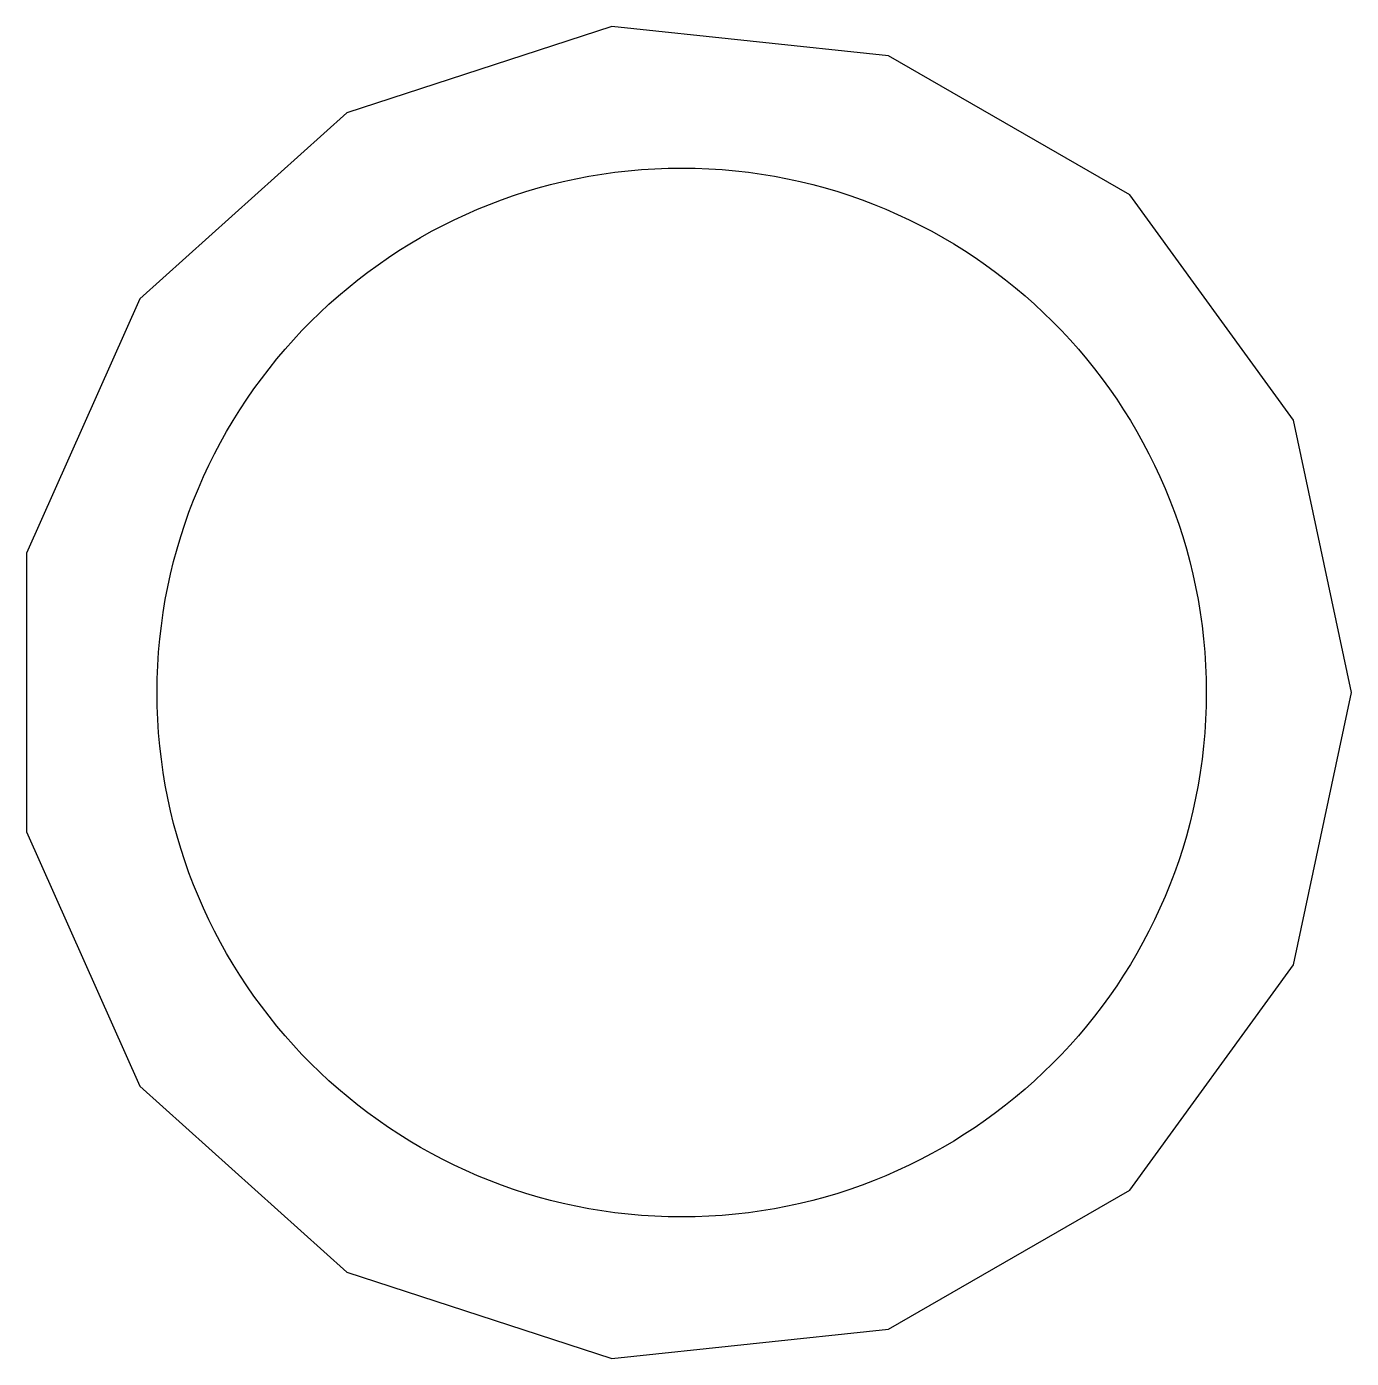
# Model space of a CAD drawing. Extents: x 173 to 190.8, y 219.2 to 237.1.
import ezdxf

# ---------------------------------------------------------------- set-up
doc = ezdxf.new("R2010")
doc.units = 0
doc.layers.add('ANA', color=220, linetype='CONTINUOUS')

msp = doc.modelspace()

# ---------------------------------------------------------------- linework, layer by layer
at = {"layer": 'ANA', "color": 7, "linetype": 'BYBLOCK'}
msp.add_lwpolyline([(177.321, 220.337), (180.88, 219.18), (184.602, 219.571), (187.843, 221.443), (190.043, 224.47), (190.821, 228.131), (190.043, 231.791), (187.843, 234.819), (184.602, 236.69), (180.88, 237.082), (177.321, 235.925), (174.54, 233.421), (173.017, 230.002), (173.017, 226.26), (174.54, 222.841)], close=True, dxfattribs=at)
msp.add_circle((181.821, 228.131), 7.05, dxfattribs=at)

doc.saveas('drawing.dxf')
